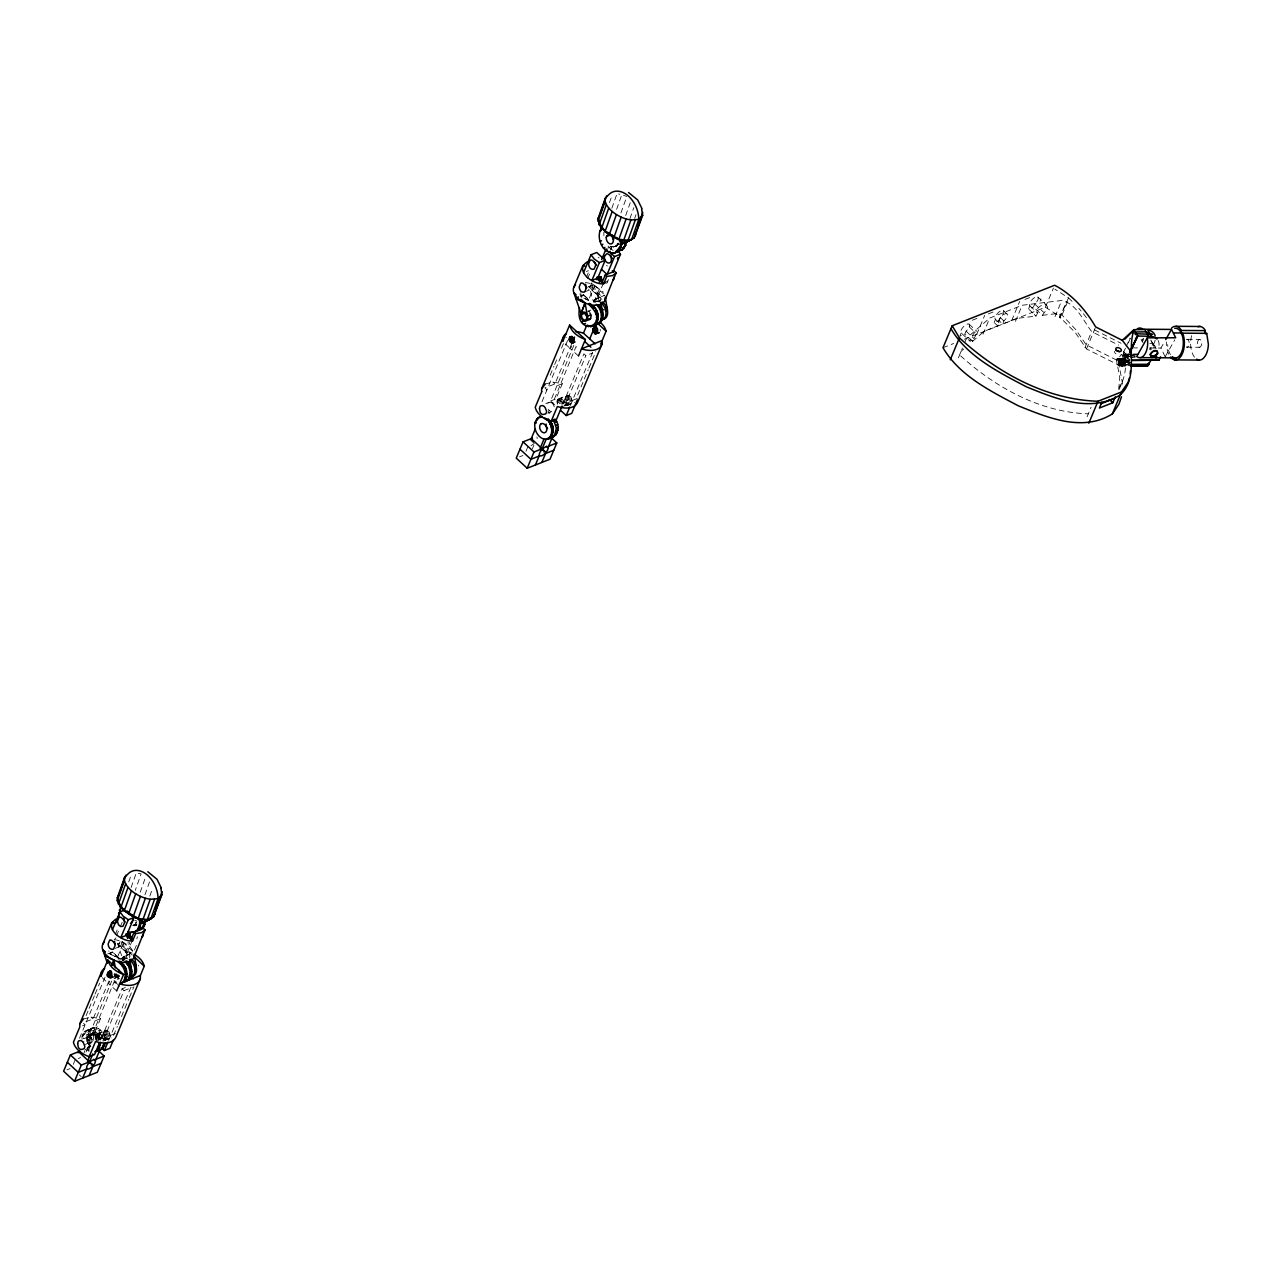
<?xml version="1.0" encoding="UTF-8"?>
<svg xmlns="http://www.w3.org/2000/svg" width="1272" height="1272" viewBox="0 0 1272 1272"><rect width="100%" height="100%" fill="white"/><g stroke="black" fill="none" stroke-linecap="round" stroke-linejoin="round"><path stroke-width="0.75" stroke-dasharray="5 3.75" d="M110.108 1036.108C108.676 1021.893 96.179 1037.38 108.406 1039.367L110.108 1036.108L100.281 1039.971M571.939 401.141C570.508 386.927 558.01 402.413 570.238 404.401L571.939 401.141L563.719 404.369M1118.644 362.504L1117.532 358.831L1116.466 360.04L1123.144 365.334L1121.761 366.527A4.102 1.431 -83.5 0 1 1120.966 363.84C1120.457 355.921 1126.229 359.833 1123.144 365.334L1117.977 365.398L1118.644 362.504L1123.844 362.266M82.076 1039.303C80.374 1025.9 99.454 1027.808 100.059 1039.558L98.548 1040.146C97.197 1034.74 91.791 1028.078 85.637 1030.686M89.088 1051.34L86.973 1049.782L88.484 1049.193A11.607 7.934 68.4 0 1 86.591 1047.047L89.915 1045.727A11.607 7.934 68.4 0 1 86.862 1034.645L88.722 1030.193L92.061 1028.142C86.623 1032.037 88.166 1040.289 91.52 1045.091M137.328 936.685L136.883 938.879M608.413 279.538L607.301 282.766M1123.303 351.374L1124.973 360.151C1120.648 373.873 1115.719 359.42 1121.459 354.363C1129.266 364.937 1123.907 378.945 1119.026 389.63M1128.28 361.105L1122.651 361.121C1120.409 370.438 1118.501 354.252 1122.604 360.405M1127.867 361.916L1118.835 361.471L1119.694 359.117L1121.22 358.64M118.964 958.214L112.365 952.108L109.837 953.936L118.964 958.214L109.885 954.016L108.788 950.884M580.986 296.869L579.889 293.752L583.419 294.897L589.874 300.923L580.986 296.789L583.419 294.897L580.112 296.233L583.466 294.961L580.986 296.869L588.554 300.383M100.202 1039.176C97.578 1024.803 78.594 1038.811 90.821 1046.443M96.322 1040.273C91.139 1031.878 104.447 1031.831 102.253 1040.289M557.581 404.194C554.306 396.769 565.166 397.277 564.196 404.194M138.394 966.068L138.505 965.225M600.225 331.102L600.257 329.384M88.881 1050.847L90.026 1042.515L83.586 1045.059M1118.692 389.264L1119.773 377.53L1116.45 359.992L1118.517 355.047M87.148 1030.097L83.65 1035.917A11.607 7.934 68.4 0 0 83.57 1038.699M136.851 921.644L134.148 925.905L136.979 924.299M618.764 243.095L614.885 246.657L610.099 246.275M114.575 975.831L114.687 973.462M92.649 1032.848C89.151 1034.82 89.867 1039.844 91.727 1042.754L87.673 1042.42L90.36 1039.415M128.742 881.894L130.682 876.408M131.111 887.506L136.311 872.878L141.113 873.912L135.261 890.368M140.206 892.229L145.406 877.585M144.96 894.788L149.508 881.973M149.842 896.044L152.449 888.731M609.463 202.646L612.071 195.332M611.848 208.258L617.047 193.63M616.65 209.276L621.833 194.648L618.637 193.964M620.943 212.965L626.142 198.337M625.697 215.525L630.244 202.725M629.926 218.625L633.822 207.638M634.664 218.371L635.952 214.714M1143.146 338.591L1143.115 340.514M1129.011 356.255L1122.604 354.252L1131.778 354.268L1122.604 354.252L1126.245 360.58L1129.027 353.568M115.211 934.634L117.453 929.276M116.499 935.858L119.489 928.719M120.236 926.922L122.478 921.564M86.067 1015.66L88.34 1010.254M89.088 1008.442L94.382 995.817M95.13 994.02L99.661 983.192M79.5 1038.286L106.276 974.257M120.077 941.662L118.582 945.239L130.348 956.131M117.66 956.735L124.386 940.66M73.299 1064.378L75.541 1059.019M108.931 981.046L93.079 1018.936L83.046 1022.879L85.144 1024.787L79.786 1026.981M116.674 990.952L108.676 983.765L110.187 980.156M92.999 1039.955L88.738 1035.996L111.698 981.11M87.673 1042.833L88.992 1039.669L82.569 1042.213M122.112 960.869L129.585 942.997M92.363 1041.848A4.834 3.291 68.6 0 0 90.725 1038.556L114.226 981.491L119.473 986.372M127.009 953.03L132.749 939.277M86.019 1052.071L90.026 1042.515M88.738 1035.996L94.144 1033.85L100.504 1018.665L91.059 1017.075L83.491 1018.952M125.451 959.009L128.504 951.71A19.319 11.543 22.7 0 1 131.636 952.967M134.45 950.009L136.692 944.651M125.356 987.469L122.096 988.805L100.949 1039.335L95.543 1041.482M103.652 1039.335L124.036 990.618L132.288 987.358M108.629 1040.401L131.875 984.798M113.558 1035.44L117.326 1026.409M118.089 1024.612L128.647 999.347M129.41 997.534L133.942 986.706M586.312 277.503L589.302 270.348L586.424 271.493M587.6 278.727L590.59 271.572M550.156 375.288L553.94 366.257M554.687 364.46L557.708 357.241M561.493 348.21L563.75 342.804M542.031 401.634L568.107 339.29L566.008 337.382M591.925 282.734L589.683 288.092L602.562 300.017L597.888 301.877M594.724 285.31L588.745 299.604L580.334 291.797M525.956 451.306L528.198 445.947M610.544 250.028L612.039 246.45L613.963 247.484M571.51 344.267L554.894 383.969L544.877 387.912L546.96 389.82L541.618 392.015M578.506 355.985L570.492 348.798L572.003 345.189M554.831 404.989L550.553 401.014L574.276 344.33M532.38 448.762L533.874 445.184M593.96 301.941L600.686 285.85M548.248 409.218A4.834 3.323 67.6 0 0 548.995 410.172L548.55 412.239L551.173 414.672M554.195 406.881A4.834 3.291 68.6 0 0 552.541 403.59L576.041 346.525L578.665 348.957M598.11 295.899L603.834 282.13M550.553 401.014L555.975 398.883L562.319 383.699L552.891 382.093L545.322 383.985M562.78 404.369L583.912 353.839L585.867 355.635L592.466 353.044M564.72 406.166L585.867 355.635M570.444 405.418L593.706 349.832M577.647 395.051L588.205 369.786M588.968 367.99L595.757 351.74M961.187 332.994L959.867 336.158L964.764 334.218L966.052 331.181A5.947 2.496 -47.2 0 0 969.503 325.982A5.947 2.496 -47.2 0 0 967.579 323.994L966.545 324.376A5.947 2.496 -47.2 0 0 961.791 328.876A5.947 2.496 -47.2 0 0 961.187 332.994L970.234 341.373L970.091 340.324A5.756 1.304 -57.3 0 1 971.538 336.921C972.38 335.585 976.022 329.384 976.96 332.342A5.756 1.304 -57.3 0 1 975.497 335.744L972.524 341.405L964.764 334.218M958.373 357.83L962.475 348.003M976.737 334.377L984.703 315.345M982.986 334.186L989.727 318.08L1022.179 305.248L1061.77 300.478C1076.128 303.356 1083.347 320.735 1091.662 331.595L1118.597 345.125M994.132 322.611L995.451 319.447A5.947 2.496 -47.2 0 1 996.071 315.313A5.947 2.496 -47.2 0 1 1000.81 310.829L1001.843 310.432A5.947 2.496 -47.2 0 1 1003.767 312.435A5.947 2.496 -47.2 0 1 1000.317 317.618L999.045 320.671L994.132 322.611L997.709 325.918L999.029 322.754A5.947 2.496 -47.2 0 1 999.633 318.636A5.947 2.496 -47.2 0 1 1004.387 314.136L1005.421 313.739A5.947 2.496 -47.2 0 1 1007.344 315.742A5.947 2.496 -47.2 0 1 1003.894 320.942L1002.622 323.978L999.045 320.671M1011.685 320.56L1019.635 301.528M1015.438 321.355L1022.179 305.248M1028.555 309.001L1029.875 305.837A5.947 2.496 -47.2 0 1 1030.479 301.703A5.947 2.496 -47.2 0 1 1035.217 297.219L1036.267 296.821A5.947 2.496 -47.2 0 1 1038.191 298.825A5.947 2.496 -47.2 0 1 1034.724 304.008L1033.452 307.061L1028.555 309.001L1036.187 316.076L1037.507 312.912L1036.728 311.258A5.756 3.355 -35.1 0 1 1038.222 307.888C1040.146 305.423 1046.268 302.593 1047.556 306.95A5.756 3.355 -35.1 0 1 1046.045 310.32L1042.388 315.329L1033.452 307.061M1040.035 301.146L1040.957 298.952M964.303 339.29L1045.425 307.204L1053.391 288.172M1055.029 316.585L1061.77 300.478M1060.61 313.723L1059.385 316.649L1075.444 332.755L1086.479 348.91L1119.09 365.303L1122.667 384.192M1067.558 301.877L1060.816 317.984L1059.751 317.73L1066.493 301.623M1059.751 317.73L1068.496 297.887L1054.901 289.142M1084.937 347.701L1091.662 331.595M1086.479 348.91L1095.669 326.952M1087.115 416.739L1091.09 407.215M1119.09 365.303L1125.609 349.721M965.098 341.723L966.609 338.129L989.727 318.08M1128.375 342.915L1130.474 337.955M617.667 244.908L618.462 243.668M1126.245 360.58L1129.059 354.506M1125.418 348.194L1123.86 351.565L1127.501 357.861M1126.197 346.509L1130.092 338.098M1122.461 366.431L1121.379 360.707L1131.683 360.517M1121.793 383.031L1118.04 389.216M1165.072 356.605L1160.954 348.051L1164.786 341.278M1165.232 356.685L1174.787 339.751M1126.356 355.89C1122.333 357.893 1125.863 349.371 1130.776 353.473M1122.127 365.477L1122.349 365.112A3.959 2.051 89.8 0 0 1122.779 361.232L1122.604 360.548M617.699 245.051L618.621 243.604M83.491 1035.376L84.016 1034.581L82.171 1036.521L83.809 1035.329M83.316 1034.851L84.334 1033.405L82.807 1034.041M1154.022 347.971L1154.101 344.903L1149.554 345.3M135.15 925.459L136.947 924.156M115.688 973.78L114.162 974.4L117.628 978.216L119.552 976.053M97.88 1039.447L99.661 1037.443L95.623 1037.109L93.301 1034.693L89.422 1034.12L93.874 1032.594L91.982 1034.057M618.16 244.319L616.125 245.671L617.079 245.544M95.193 1032.784L93.301 1034.693L97.753 1034.47L95.623 1037.109L96.974 1040.448M87.148 1040.687L90.169 1037.682L87.1 1037.316L84.032 1038.588M614.153 246.402L613.39 247.086L617.333 245.639L614.98 246.355M963.699 349.053L961.107 351.295L959.597 354.904C994.704 387.117 1039.796 412.287 1088.339 413.813M972.524 341.405L984.21 331.261L997.709 325.918M614.885 246.657L617.031 245.576L615.887 246.196M109.949 953.952L112.318 952.028L107.341 954.048L112.365 952.108M590.383 285.977L601.624 296.392L594.994 299.651L595.757 301.973L596.775 301.241A9.667 6.599 68.4 0 1 600.289 301.051M127.359 957.959A9.667 6.599 68.4 0 0 125.674 958.388L123.893 956.783L130.539 953.523L119.282 943.109M122.605 960.058L125.674 958.388M596.775 301.241C590.224 304.326 592.005 289.126 588.713 286.598L593.658 284.721L603.357 292.194M1118.788 361.964L1127.898 361.439M134.244 925.603L136.613 924.903L132.654 926.35M87.1 1037.316L90.805 1034.645M87.593 1035.917L91.6 1033.548L89.422 1034.12M603.278 283.386L608.302 280.715L603.485 282.623M593.324 300.272L604.916 295.168L593.324 300.272L594.103 302.625M117.883 958.865L124.513 959.247L122.971 959.851L122.223 957.403L130.539 953.523M114.242 939.706A16.902 10.112 22.7 0 1 122.557 941.868L133.814 952.299L129.728 946.479L122.557 941.868L117.612 943.745L122.223 957.403L132.161 953.11M607.603 248.199L612.039 246.45M608 246.084L610.417 248.644L611.896 248.056L614.583 249.853M584.738 291.845L591.098 289.332M587.68 311.338L590.908 310.066M562.319 383.699L556.913 385.829L552.891 382.093M572.559 400.362L578.076 398.184M519.548 456.823L522.824 455.535M972.269 320.258L977.596 318.143M988.376 313.882L993.893 311.704M1024.978 299.413L1030.304 297.298M1002.622 323.978L1016.662 318.429L1036.187 316.076M942.997 347.733L953.65 343.504M115.227 948.356L119.997 946.463M118.407 958.818L119.934 958.214M120.665 958.945L122.191 958.341M118.296 975.56L114.607 977.023A3.625 2.48 68.4 0 0 115.577 973.43L116.468 973.573M118.328 974.797L114.035 974.543L115.72 977.087L119.489 975.624M114.957 978.2L118.232 976.896M114.862 982.938L116.611 982.254L114.401 980.617L112.651 981.316L117.167 983.844M100.504 1018.665L95.082 1020.812L91.059 1017.075M87.609 1030.05L89.104 1029.446M94.033 1027.506L92.331 1028.174L98.85 1030.717L103.271 1038.286L104.988 1037.602C103.604 1031.433 96.863 1024.644 90.36 1028.825M84 1032.053L85.51 1031.465M88.722 1030.193L90.439 1029.509M89.787 1030.161L91.282 1029.557M94.494 1028.285L96.211 1027.617M91.997 1031.02L93.508 1030.431M96.72 1029.159L98.437 1028.476M94.128 1032.578L95.623 1031.989M98.85 1030.717L100.552 1030.034M89.04 1036.616L95.464 1034.072M96.004 1034.724L97.515 1034.12M100.727 1032.848L102.444 1032.18M97.515 1037.3L99.025 1036.712M102.237 1035.44L103.954 1034.756M110.744 1035.329L116.245 1033.15M86.671 1048.494L89.946 1047.206M66.875 1069.895L70.151 1068.591M545.863 403.622L548.963 402.397M558.154 398.947L567.71 395.195M557.597 399.694L568.727 395.306M557.231 400.648L569.649 395.783M557.12 401.777L570.508 396.514M557.231 402.986L571.239 397.468M563.735 401.777L571.748 398.629L563.448 401.221M561.365 404.035L571.939 399.885M564.084 405.307L571.748 402.286M565.261 405.673L571.382 403.256M566.342 405.752L574.626 402.27M547.835 413.225L550.967 412.001M570.238 404.401L567.105 405.641A19.319 11.543 22.7 0 0 555.975 398.883M96.322 1033.929L105.894 1030.161M95.766 1034.661L106.896 1030.288M95.416 1035.631L107.818 1030.749M95.289 1036.744L108.676 1031.481M95.4 1037.952L109.424 1032.451M101.903 1036.759L109.917 1033.595L101.617 1036.187M97.928 1039.637L110.108 1034.867M102.746 1040.083L109.917 1037.268M104.956 1040.035L109.551 1038.238M102.905 1041.148L111.141 1037.888M87.577 1047.587L90.71 1046.347A4.834 3.291 68.6 0 1 88.022 1045.886L87.482 1045.409M87.529 1032.149L89.247 1031.497M86.862 1034.645L88.595 1033.977M559.219 403.59L565.722 401.189M95.766 1039.16L103.906 1036.155M129.346 942.775L127.661 942.981M136.358 924.792L135.404 924.935M606.951 283.052L605.408 283.211M615.6 246.291L616.459 246.037M135.722 925.285L133.655 925.682L134.864 925.539M616.443 245.894L617.333 245.639M135.722 925.142L136.613 924.903M1150.429 349.88L1151.43 349.609M617.19 243.731L618.701 243.35M132.638 925.507L135.039 925.078L133.369 924.696M1042.388 315.329L1056.253 313.659L1062.041 315.059L1075.905 329.766L1086.161 344.776L1116.45 359.992M1117.15 359.022L1122.349 358.847M1117.532 358.831L1122.731 358.672M1117.881 358.927L1123.081 358.768M1116.768 359.451L1123.399 359.117M1118.438 359.881L1123.653 359.706M1116.466 360.04L1121.666 359.881L1123.144 365.334M1118.613 360.676L1123.812 360.501M1118.676 361.614L1123.876 361.455M1118.486 363.665L1123.685 363.506M1118.247 364.635L1123.446 364.476M1124.432 357.416L1128.264 357.718M1133.511 354.109L1138.965 354.045M1125.672 354.713L1135.308 354.602M1130.204 355.842L1135.991 355.763M1125.672 356.573L1135.308 356.462M1130.188 357.368L1135.96 357.305M115.052 976.101L118.042 976.069M1118.883 360.739L1121.379 360.707M1123.43 354.347L1127.342 354.332M1129.313 354.332L1135.196 354.3M1129.393 360.978L1119.805 361.025M1123.144 357.289L1132.223 357.257M1119.519 358.513L1128.9 358.466M1120.839 358.815L1129.075 358.831M1120.489 359.181L1129.488 359.213M1119.122 359.563L1129.568 359.642M1119.964 360.31L1129.329 360.278M1119.758 361.757L1129.139 361.709M1119.805 362.472L1129.186 362.425M1122.445 362.568L1128.073 362.536M1118.867 363.156L1130.14 363.108M1120.171 363.633L1129.552 363.601M1120.473 364.015L1127.978 363.983M1119.106 364.221L1131.571 364.174M1122.89 364.364L1128.518 364.349M1119.487 365.112L1133.082 365.048M1122.381 365.207L1128.01 365.191M1119.98 365.732L1129.361 365.7M1120.553 366.082L1128.677 366.066M1133.622 354.268L1139.124 354.284M1119.694 359.117L1122.095 359.117M1187.332 339.306L1199.814 339.385A3.959 2.099 -89.6 0 1 1201.245 345.666A3.959 2.099 -89.6 0 1 1197.652 344.935A3.959 2.099 -89.6 0 1 1199.814 339.385M1186.856 347.177L1199.321 347.272M1132.462 347.86L1138.154 347.908M1149.554 347.987L1160.954 348.051M1122.604 354.252L1128.073 355.142M1129.886 355.429L1135.355 356.319M1128.026 361.916L1130.84 362.504M117.628 978.216L119.011 978.629M623.487 195.268L626.778 196.508M593.293 301.194L595.614 302.116M1094.445 329.877L1121.045 343.249M1045.425 307.204L1060.53 316.935M970.552 339.576L972.889 341.087M610.417 248.644L613.104 250.425M607.364 266.023L606.49 265.355M135.389 922.486L136.263 923.154M552.271 403.351L551.682 402.858A4.834 3.323 67.6 0 0 547.183 405.689M90.439 1038.318L89.867 1037.825A4.834 3.323 67.6 0 0 85.478 1039.542M549.313 410.443L549.838 410.904A4.834 3.291 68.6 0 0 551.682 411.54M128.504 951.71L132.288 955.081M1037.793 296.98L1046.761 305.296M1034.724 304.008L1043.66 312.292M1029.875 305.837L1037.507 312.912M1003.37 310.591L1006.947 313.914M1000.317 317.618L1003.894 320.942M995.451 319.447L999.029 322.754M969.105 324.153L976.817 331.292M966.052 331.181L973.796 338.352M585.343 282.575A16.902 10.112 22.7 0 1 593.658 284.721L603.516 293.864M588.713 286.598L599.971 297.012L600.638 300.86M117.612 943.745L128.869 954.143L129.537 958.007M113.447 952.839L119.886 958.802M85.033 1049.146L86.623 1050.624M79.262 1074.856L81.122 1076.589M969.2 326.84L975.02 332.246M122.096 988.805L124.036 990.618M565.34 343.933L570.492 348.798M102.221 977.675L108.676 983.765M1068.496 297.887L1073.838 303.07M122.223 957.403L123.797 959.199M117.263 976.483L119.202 978.724L117.676 979.329L115.72 977.087M594.994 299.651L596.536 301.432M1078.831 308.365L1081.121 311.052M1083.41 313.723L1087.544 319.113M1034.327 314.359L1035.599 316.14M1150.699 340.069L1155.469 348.337M1141.079 339.258L1143.003 342.565M1151.224 340.96L1153.036 344.108M1154.594 345.332L1156.121 348.449M598.269 298.427L599.764 301.655M536.879 437.012L537.15 437.663A5.899 2.48 -47.2 0 1 537.102 438.57M593.658 284.721L599.494 302.036M122.557 941.868L127.184 955.558M123.893 956.783L124.656 959.12M1121.634 359.96L1122.81 366.002M1121.125 361.789L1122.047 366.59M104.988 1037.602L105.465 1040.528M603.85 232.267L603.866 235.797M1155.23 340.006A17.951 11.289 -29.8 0 1 1150.079 348.623M1158.156 340.53A17.951 11.289 -29.8 0 1 1158.204 348.528M1149.888 343.456A4.166 2.608 -29.9 0 1 1153.386 345.443A4.166 2.608 -29.9 0 1 1149.252 349.307M1142.177 341.739A4.166 2.608 -29.9 0 1 1143.464 338.67M589.127 311.91A4.834 3.307 68.4 0 0 588.252 311.195A3.625 2.48 68.3 0 1 589.667 311.449M595.121 301.893A9.667 6.599 68.4 0 1 598.635 301.703M598.19 257.532A4.834 3.307 68.4 0 1 599.112 257.898M591.941 283.449A4.754 3.244 68.4 0 1 592.037 288.394A4.754 3.244 68.4 0 1 588.491 289.189M534.304 443.197A5.899 2.48 -47.2 0 1 530.933 445.598M136.533 920.753A4.834 3.307 68.4 0 1 134.721 920.467M123.193 960.964A9.667 6.599 68.4 0 1 124.259 959.406M124.02 959.04A9.667 6.599 68.4 0 1 127.534 958.834M116.626 974.781A4.834 3.307 68.4 0 1 114.114 978.407M118.948 976.387A4.834 3.307 68.4 0 1 114.687 975.863M122.43 959.915A9.667 6.599 68.4 0 1 124.259 960.137M121.269 941.757A4.754 3.244 68.4 0 1 117.39 946.32M114.83 939.245A4.754 3.244 68.4 0 1 115.991 937.877M94.144 1033.85A19.319 11.543 22.7 0 1 102.921 1038.508M84.477 1050.736A5.899 2.48 -47.2 0 1 84.111 1052.707M80.518 1057.286A5.899 2.48 -47.2 0 1 78.276 1058.654M93.762 1039.478A4.834 3.307 68.4 0 1 94.064 1035.106L94.684 1034.438A4.834 3.307 68.4 0 1 98.596 1035.201A4.834 3.307 68.4 0 1 100.52 1040.21M90.248 1045.568A4.834 3.307 68.4 0 1 87.625 1037.65L88.261 1036.982A4.834 3.307 68.4 0 1 93.762 1040.353M1168.729 354.173A16.822 8.904 -89.6 0 1 1166.599 341.961M1170.463 354.618A14.851 7.855 -89.6 0 1 1167.664 344.617M1194.503 357.241A16.822 8.904 -89.6 0 1 1191.769 335.124M1186.267 339.624A3.959 2.099 -89.6 0 1 1189.193 343.154A3.959 2.099 -89.6 0 1 1186.331 346.938M1115.894 353.775A2.973 1.781 22.7 0 1 1114.86 352.821M1114.59 352.296A2.973 1.781 22.7 0 1 1114.606 351.342"/><path stroke-width="1.5" d="M100.949 973.303L79.818 1023.817L79.786 1026.981L73.442 1042.181A19.319 11.543 22.7 0 0 89.183 1056.666L94.605 1054.52L99.55 1042.706M89.183 1056.666L95.543 1041.482C102.316 1043.771 113.319 1044.582 116.229 1036.314L140.349 978.645L140.381 975.481L144.261 966.195A19.319 11.543 22.7 0 0 134.578 954.541M562.765 338.32L541.634 388.85L541.618 392.015L535.258 407.199A19.319 11.543 22.7 0 0 551.014 421.7L556.421 419.553L562.081 406.054M602.181 343.679L602.197 340.499L581.495 348.83A19.319 11.543 22.7 0 0 600.909 346.413L602.181 343.679L578.045 401.348C575.135 409.616 564.148 408.789 557.359 406.499L551.014 421.7M160.876 888.317L161.973 894.614L153.467 917.112L147.345 919.529L137.487 918.448L124.29 910.863L118.471 903.963L117.278 900.624L117.358 897.666L124.513 877.553L128.424 873.53A23.548 16.107 68.4 0 1 147.202 874.898A23.548 16.107 68.4 0 1 158.062 898.636L150.907 918.75L139.666 923.758L137.63 929.546L135.691 931.422L130.619 932.456L127.852 931.565M117.278 900.624L124.418 880.51L124.513 877.553M154.818 914.727L154.914 911.77M615.887 251.347L622.437 249.741L624.377 247.897L624.981 242.698L631.643 239.502L628.082 240.281L618.208 239.2L605.027 231.615L599.192 224.715L598.094 218.418L605.234 198.289L609.161 194.282A23.548 16.107 68.4 0 1 627.939 195.65A23.548 16.107 68.4 0 1 638.783 219.372L631.643 239.502C623.328 241.394 620.036 245.591 616.427 252.158L619.83 249.725L621.881 243.922L634.187 237.864L642.694 215.365L641.597 209.053M597.999 221.376L605.154 201.262L605.234 198.289M635.555 235.479L635.65 232.522M95.464 1051.69L98.294 1048.319L99.041 1043.072L100.552 1042.468L98.612 1049.718A11.607 7.934 68.4 0 1 95.002 1051.721L101.887 1049.146L105.385 1043.31L103.668 1043.994L101.824 1048.446A11.607 7.934 68.4 0 1 98.214 1050.449M536.673 418.981L539.805 417.025C530.392 421.223 535.289 436.805 543.987 439.142C555.546 439.571 552.668 421.589 544.67 417.947M547.66 438.649A11.607 7.934 68.4 0 0 551.269 436.646C555.133 431.144 552.779 423.322 548.296 418.917L546.785 419.506M550.871 437.377A11.607 7.934 68.4 0 0 554.481 435.374L556.421 428.123L553.384 419.792L555.101 419.108C561.747 427.106 557.009 439.063 546.149 439.253L541.713 449.859M601.879 283.259L600.686 278.695L597.252 276.771M123.193 981.92C127.677 975.433 124.29 965.83 117.946 961.839L119.695 961.155C126.008 965.114 129.474 974.781 124.942 981.221L119.441 983.987M129.617 978.534L128.218 979.933L130.269 972.412L128.695 966.418L125.181 961.489L126.723 960.885C131.366 965.48 133.799 973.621 129.76 979.329L124.465 982M579.46 307.776C574.578 338.368 612.595 326.045 589.047 304.708L590.796 304.008L589.175 303.388M592.593 326.189C601.163 323.024 598.524 310.575 593.006 305.646L591.257 306.329M598.238 306.584L599.764 305.98C604.375 311.751 604.55 323.549 595.566 324.853C604.502 322.325 601.863 309.175 596.282 304.342M123.893 917.987L124.068 919.672M137.837 930.563L142.893 926.891L144.245 921.946L150.907 918.75L139.666 923.758L139.618 920.26L138.219 918.368L133.274 916.524L140.429 896.394C133.671 893.024 126.532 888.174 124.418 880.51M622.437 249.741L620.959 250.33L625.745 245.289L626.444 242.109L629.481 239.899M592.911 329.114C596.33 343.392 601.577 321.673 592.911 329.114L595.821 326.936M112.461 976.896L110.187 974.67L110.441 970.933M574.292 341.93L572.018 339.688L571.907 336.524L569.999 336.826C567.678 339.656 571.223 345.014 574.531 342.073M1130.22 373.73L1130.474 370.931M617.842 257.564L617.477 258.868M1146.12 331.849L1135.308 331.976L1134.926 333.566L1135.53 334.631L1136.309 333.741L1152.702 334.345L1146.12 331.849L1144.8 329.543L1133.988 329.687C1126.674 350.865 1138.838 377.196 1120.298 394.892C1090.645 413.432 1055.649 398.597 1026.44 386.847C998.615 372.14 967.308 356.685 950.963 328.685M126.421 974.463L125.562 967.515L121.985 963.858M135.691 931.422L139.093 928.973L141.144 923.17L150.907 918.75M118.566 916.969L120.57 907.636L120.045 904.106M600.782 224.858L601.306 228.388C595.169 237.721 603.437 255.815 615.505 252.572L611.355 253.208M140.222 929.578L143.641 927.145L145.708 921.373L150.271 918.05M115.959 919.147C102.698 927.638 122.366 942.377 132.622 940.867L135.675 933.568L141.542 932.71L145.088 929.927L143.482 928.433L134.132 932.138L131.08 939.42M104.399 942.107A16.902 10.112 22.7 0 0 102.682 949.723L104.256 952.696A16.902 10.112 22.7 0 0 120.204 962.061A16.902 10.112 22.7 0 0 133.751 957.784L134.323 955.177M133.751 957.784L143.307 933.743M587.06 262C573.799 270.507 593.452 285.23 603.723 283.72L606.776 276.437L612.627 275.579L616.189 272.78L614.583 271.286L605.234 274.99L602.181 282.289M575.5 284.976A16.902 10.112 22.7 0 0 573.783 292.592L575.357 295.565A16.902 10.112 22.7 0 0 591.305 304.914A16.902 10.112 22.7 0 0 604.836 300.637L605.424 298.046M604.836 300.637L614.392 276.612M598.683 332.882L596.218 331.42L595.423 327.508L593.483 327.826L596.377 326.522L593.976 327.445M1121.507 396.8L1118.899 404.289L1112.332 413.925C1082.679 432.464 1047.683 417.629 1018.475 405.879C990.649 391.172 959.342 375.733 942.997 347.733L952.187 325.759L1054.615 285.246C1072.296 294.436 1085.7 309.971 1095.669 326.952L1122.27 340.308L1130.252 350.627L1137.629 336.015L1133.988 329.687L1122.27 340.308M1128.343 381.6L1129.472 377.768M135.404 968.262L135.611 964.478M99.884 1043.565L100.234 1042.547M552.541 430.493L552.859 426.104L550.426 421.398M119.377 893.453L125.88 875.168M118.471 903.963L125.61 883.849M128.011 887.347L120.856 907.461L124.259 909.305M129.649 913.248L124.29 910.863L131.429 890.75M135.675 893.834L128.536 913.964L137.487 918.448L130.905 915.236M138.219 918.368L145.374 898.255L150.175 899.288L158.062 898.636L161.973 894.614M154.5 899.415L147.345 919.529L139.666 923.758L143.02 919.402L150.175 899.288M155.566 909.941L162.069 891.656M160.606 896.999L153.467 917.112L145.708 921.373M600.114 214.205L606.601 195.92M599.192 224.715L606.347 204.601L605.154 201.262M606.347 204.601L608.732 208.083L601.592 228.213L604.995 230.057M610.369 233.984L605.027 231.615L612.166 211.502L608.732 208.083M612.166 211.502L616.395 214.586L609.256 234.7L618.208 239.2L611.641 235.988M616.395 214.586L621.149 217.146L614.01 237.26L618.955 239.12L620.354 241.012L620.402 244.51L631.643 239.502M618.955 239.12L626.094 219.007L630.896 220.024L638.783 219.372L642.694 215.365M635.221 220.151L628.082 240.281L620.402 244.51L623.757 240.154L630.896 220.024M637.59 227.036L642.789 212.392M641.342 217.735L634.187 237.864L626.444 242.109M112.206 964.987L113.939 960.169L104.861 955.956M581.574 312.674A4.834 3.307 68.4 0 1 587.473 316.028A4.834 3.307 68.4 0 1 583.991 321.037A4.834 3.307 68.4 0 1 581.05 313.437L585.041 303.022L581.081 299.349M111.952 965.369L113.939 960.169L115.386 967.833M585.486 312.435L581.765 314.375A3.625 2.48 68.4 0 0 584.071 319.94A3.625 2.48 68.4 0 0 586.678 316.299L584.643 313.437A3.625 2.48 68.4 0 0 582.131 313.755L581.05 313.437L585.041 303.022L575.962 298.809L578.442 296.917M102.762 944.253L111.729 922.804M112.429 929.768L119.918 911.913L124.227 910.196M116.674 990.952L123.543 974.527L107.802 960.042L100.933 976.467A19.319 11.543 22.7 0 1 104.622 968.437M79.786 1051.213L70.405 1054.933L63.6 1071.199L74.523 1081.311L97.34 1072.28L104.145 1056.03L98.691 1050.974M134.101 917.43L128.281 919.736L120.808 937.591L126.628 935.302L134.101 917.43L127.073 910.927M74.523 1081.311L81.329 1065.062L89.517 1061.818L78.594 1051.69L78.133 1052.819L79.675 1051.308M87.45 1061.452L89.962 1055.458M82.712 1078.068L86.782 1068.353M89.056 1062.931L92.824 1053.916M145.088 929.927L142.051 937.21L142.718 936.335M89.422 1063.376L89.883 1062.279L93.349 1065.475L89.151 1075.524M91.282 1065.109L91.743 1063.996M99.916 1049.782L95.352 1060.705L93.746 1059.226M101.537 1047.874L104.384 1050.513L107.913 1042.086M113.431 1039.908L109.901 1048.335L104.384 1050.513M573.863 287.106L582.83 265.673M583.53 272.637L591.003 254.766L596.775 252.492L605.202 260.283L597.713 278.155L591.909 280.46L599.382 262.589L605.202 260.283M578.506 355.985L585.374 339.545L569.618 325.06L562.749 341.484A19.319 11.543 22.7 0 1 566.453 333.455M532.459 438.156L523.062 441.861L516.257 458.127L527.18 468.239L550.013 459.208L556.802 442.958L551.348 437.902M601.64 259.504L606.124 248.787M535.226 429.141L530.79 439.746L533.461 442.211M573.02 340.658L574.531 337.048M617.27 250.028L620.513 254.225L614.551 256.594L607.078 274.45L601.465 269.251M595.169 343.853L583.466 333.169L586.519 325.87M527.18 468.239L533.986 451.989L542.19 448.746L531.267 438.617M620.513 254.225L613.025 272.097L612.325 270.745M540.123 448.38L543.987 439.142M535.385 464.995L539.455 455.281M616.189 272.78L613.136 280.079L613.804 279.204M542.095 450.32L542.556 449.207L546.006 452.419L541.808 462.452M589.779 338.797L593.054 330.927L595.535 329.957L593.293 331.61L595.773 330.656L593.722 332.39L596.759 332.072L594.867 333.518L599.223 332.723M543.955 452.037L544.416 450.924M552.573 436.709L548.009 447.633L546.404 446.154M560.523 410.268L566.215 415.547L569.745 407.104M577.361 399.869L571.716 413.368L566.215 415.547M600.702 344.076L606.076 331.229A19.319 11.543 22.7 0 0 600.32 322.388M950.248 359.817L959.438 337.859L952.187 325.759M1088.816 423.226L1098.006 401.252L1121.522 391.951L1128.089 382.315M1101.822 402.19L1099.374 408.058L1112.809 402.731L1115.258 396.88M1112.332 413.925L1121.522 391.951M595.964 323.994L594.581 327.27L596.377 326.522M1132.589 332.994L1133.988 329.687L1124.925 339.179M79.818 1023.817L83.491 1018.952M140.349 978.645L139.093 981.38A19.319 11.543 22.7 0 1 119.663 983.797L140.381 975.481M541.634 388.85L545.322 383.985M1132.43 333.041L1133.988 329.687M1129.838 352.821L1137.629 336.015L1151.43 336.317A17.951 11.289 -29.8 0 1 1157.027 339.02M1160.557 356.764L1158.967 360.199L1132.016 360.517M1130.554 366.066L1147.439 365.986L1151.096 360.103L1132.334 360.183M1129.886 351.803L1137.629 336.015L1135.451 338.877M597.331 317.682C598.953 313.325 596.377 307.411 591.687 306.298M145.024 924.537L142.178 927.733L143.609 926.048M625.745 245.289L622.914 248.469L624.329 246.784M119.838 912.135L120.379 911.134L118.535 913.439M1147.249 337.859L1136.723 356.494L1138.535 357.527A14.851 7.855 -89.6 0 0 1147.678 341.341L1147.249 337.859L1175.71 337.764L1171.48 329.416L1142.972 329.225L1141.175 328.208A14.851 7.855 -89.6 0 0 1137.12 328.987M1165.74 339.592L1171.48 329.416M118.725 895.281L117.358 897.666L120.57 907.636L122.048 907.063M599.462 216.033L598.094 218.418L601.306 228.388L602.769 227.799M1148.473 363.092L1147.821 363.951M110.95 971.045L110.664 971.506A3.625 2.48 68.4 0 0 111.952 976.435M536.991 420.332L538.167 418.393M111.205 977.739C114.909 962.618 99.184 979.297 112.699 977.039M535.973 421.779L534.844 423.449L536.323 422.845M600.702 321.403L599.319 322.786L602.101 320.131M590.129 260.251L588.634 263.829A4.897 3.053 76.3 0 0 590.303 268.344L591.257 268.964A4.865 3.562 59.4 0 0 594.167 269.012L595.662 265.435M119.027 917.398L117.533 920.96A4.897 3.053 76.3 0 0 119.202 925.491L120.156 926.111A4.865 3.562 59.4 0 0 123.066 926.143L124.561 922.566A4.865 3.562 59.4 0 0 123.05 919.195L122.287 918.479A4.897 3.053 76.3 0 0 119.775 917.16M531.219 439.253L532.332 438.236M109.631 940.39L108.152 943.904A4.802 2.989 76.3 0 0 109.79 948.34A4.802 3.514 59.4 0 0 113.637 948.992L115.1 945.478A4.802 3.514 59.4 0 0 112.763 941.248A4.802 2.989 76.3 0 0 109.646 940.31M573.02 342.772C575.803 341.023 572.957 334.981 569.999 336.826M572.464 340.53L570.508 342.136L573.068 341.23L571.144 342.613M110.648 975.497L108.692 977.103L111.236 976.196L109.312 977.58M595.232 328.224L592.863 329.909L595.471 329.83L593.006 330.768M573.624 341.659L571.796 342.884L574.944 341.977M111.793 976.626L109.964 977.85L113.113 976.96M571.907 336.524L569.427 338.114L571.637 338.05M563.162 407.008L560.65 407.485M127.566 938.164L130.634 936.287L131.859 938.434M599.223 282.13L602.244 280.285L601.736 279.14L598.444 280.444M598.317 279.856L601.465 277.98L598.222 279.268M127.216 937.003L130.364 934.507M596.584 279.633L601.418 276.867L596.616 278.775M127.089 935.858L130.316 934.014L127.121 935.286M596.663 278.52L599.987 276.755M620.338 244.669L621.881 243.922M139.618 923.917L141.144 923.17M599.955 230.995L601.433 230.375M119.218 910.259L120.697 909.623M616.077 237.387L620.354 241.012L621.833 240.392M135.341 916.635L139.618 920.26L141.113 919.64M614.026 253.16L617.89 251.586M549.758 437.266L551.269 436.646M97.085 1050.338L98.612 1049.718M569.522 340.705L572.018 339.688L569.395 340.006M107.691 975.672L110.187 974.67L107.564 974.972M595.535 322.722L597.299 322.023M124.449 979.869L126.198 979.154M582.051 313.898L585.406 312.562M606.505 236.513L611.069 234.716M600.05 241.362L601.529 240.774M601.465 244.86L602.944 244.288M603.453 247.992L604.931 247.42M605.885 250.536L607.348 249.964M621.181 247.102L619.718 247.69L620.784 247.833M608.572 252.317L610.051 251.729M618.367 250.298L619.83 249.725M618.558 251.3L620.036 250.727L617.349 250.759M596.87 277.773L600.05 276.517M581.05 313.437L573.783 292.592M593.213 308.571L594.962 307.888M594.771 311.274L596.52 310.575M599.796 309.287L601.338 308.667M586.567 315.981L590.844 315.138M595.837 314.232L597.586 313.548M600.861 312.244L602.403 311.64M581.797 321.927L583.546 321.244M587.314 319.781L590.59 318.477M596.345 317.269L598.094 316.569M601.37 315.281L602.896 314.677M583.753 324.169L585.502 323.486M596.234 320.162L597.983 319.479M601.259 318.175L602.801 317.571M585.963 325.807L587.712 325.107M588.268 326.713L590.017 326.03M594.294 324.773L596.043 324.09M590.526 326.84L594.342 325.489M597.617 324.201L599.144 323.597M548.677 421.652L550.172 421.064M550.188 424.228L551.682 423.64M554.894 422.368L556.611 421.684M551.221 427.074L552.716 426.486M555.928 425.214L557.645 424.53M551.714 430L553.209 429.395M556.421 428.123L558.138 427.456M551.619 432.782L553.113 432.194M556.341 430.922L558.042 430.238M550.951 435.247L552.461 434.658M555.673 433.386L557.39 432.719M548.614 446.202L556.802 442.958M539.121 456.06L530.917 459.303L519.994 449.191M545.545 453.516L553.749 450.272M1101.218 403.653L1114.654 398.343M116.992 922.248L113.876 923.488L112.318 922.041M140.461 926.35L138.982 926.938L140.047 927.081M137.63 929.546L139.093 928.973M126.278 934.093L129.474 932.821M130.619 932.456L134.768 931.835L133.306 932.408M125.769 934.904L128.965 933.648M127.121 936.399L130.364 935.127M127.359 937.591L130.634 936.287M102.746 949.85L105.067 951.949L102.746 949.85L107.404 963.27M120.156 963.476L121.905 962.777M122.112 965.718L123.861 965.019M127.136 963.731L128.663 963.127M123.67 968.405L125.419 967.722M128.695 966.418L130.237 965.814M124.736 971.379L126.484 970.679M129.776 969.375L131.302 968.771M125.244 974.4L126.993 973.716M130.269 972.412L131.795 971.808M125.133 977.309L126.882 976.61M130.173 975.322L131.7 974.702M98.962 1045.854L100.456 1045.266M98.294 1048.319L99.788 1047.731M103.016 1046.458L104.717 1045.775M95.941 1059.274L104.145 1056.03M86.448 1069.132L78.26 1072.376L67.337 1062.263M92.888 1066.588L101.076 1063.344M569.347 339.385L571.7 338.479M569.363 339.831L571.764 338.909M107.516 974.368L109.869 973.462M107.532 974.813L109.933 973.891M554.481 435.374L556.182 434.722M101.824 1048.446L103.525 1047.794M131 977.278L129.49 977.834L129.76 979.329M603.946 309.875L601.1 309.573L601.418 310.463A3.625 2.48 68.4 0 1 601.561 311.37M538.31 417.613L542.444 417.089M597.888 332.676L597.602 332.739M620.354 241.012L623.757 240.154M139.618 920.26L143.02 919.402M108.168 971.808L110.076 971.506L107.611 973.08L109.821 973.032M1151.542 356.875L1156.948 356.796M1132.271 364.333L1149.141 364.253M1131.762 365.175L1148.648 365.112M1131.174 365.764L1148.06 365.7M1176.155 326.316L1200.212 326.475M1171.639 327.985A16.822 8.904 -89.6 0 1 1180.511 329.13L1181.306 330.466L1205.347 330.625A1.86 0.986 -89.6 0 0 1205.236 333.328A1.86 0.986 -89.6 0 0 1206.683 333.344L1208.4 344.394A16.822 8.904 -89.6 0 1 1205.315 355.937L1203.376 358.37A16.822 8.904 -89.6 0 1 1196.57 359.181M1174.056 332.946L1181.179 332.994L1181.879 334.393A14.851 7.855 -89.6 0 1 1181.529 352.471A14.851 7.855 -89.6 0 1 1172.212 356.653M1174.74 328.335A14.851 7.855 -89.6 0 1 1180.496 331.579L1181.64 333.693A1.86 0.986 -89.6 0 0 1182.626 333.169L1206.683 333.344M1140.587 357.639L1176.218 357.877M1174.803 359.897L1198.844 360.055M1147.439 365.986L1146.231 365.62M1098.006 401.252C1045.775 399.631 997.232 372.537 959.438 337.859M126.151 933.918L128.822 934.952L130.825 939.261M594.835 324.122L597.093 324.249M1151.287 359.579L1158.967 360.199L1155.771 359.181M549.631 424.148L552.318 424.371M612.373 235.288L609.256 234.7L614.376 236.719M131.652 914.536L128.536 913.964L133.639 915.967M605.027 231.615L608.413 232.697M124.29 910.863L127.677 911.944M607.142 233.158L610.544 234.366M126.405 912.406L129.808 913.614M621.149 217.146L626.094 219.007M140.429 896.394L145.374 898.255M585.374 339.545C578.617 337.016 571.573 332.437 569.618 325.06M123.543 974.527C116.786 971.983 109.742 967.42 107.802 960.042M130.094 967.149L131.191 967.642L129.871 959.931M607.237 308.651L606.029 307.633L607.237 308.651L605.249 297.091M135.134 965.337L136.136 965.798L134.148 954.223M599.382 262.589L594.326 259.106L591.003 254.766M128.281 919.736L123.225 916.253L119.918 911.913M628.543 192.501L637.717 199.99L642.01 208.703M147.822 871.749L156.981 879.238L161.29 887.967M602.133 301.877L603.866 303.277A9.667 6.599 68.4 0 1 607.491 314.438A9.667 6.599 68.4 0 1 600.861 319.208M600.479 302.529L602.212 303.929A9.667 6.599 68.4 0 1 605.981 313.977A9.667 6.599 68.4 0 1 601.02 320.083M598.603 304.962L598.937 305.232A9.667 6.599 68.4 0 1 602.562 316.394M131.032 959.024L132.765 960.424A9.667 6.599 68.4 0 1 136.39 971.585A9.667 6.599 68.4 0 1 129.76 976.339M129.378 959.676L131.111 961.076A9.667 6.599 68.4 0 1 134.88 971.124A9.667 6.599 68.4 0 1 129.935 977.214M134.927 964.764L136.136 965.798M573.847 292.719L576.152 294.818M1109.232 399.424L1112.809 402.731M608.938 251.395L614.551 256.594M605.234 274.99L606.776 276.437M583.419 264.91L584.961 266.341M597.713 278.155L603.723 283.72M523.062 441.861L533.986 451.989M134.132 932.138L135.675 933.568M126.628 935.302L132.622 940.867M70.405 1054.933L81.329 1065.062M585.168 341.914L590.86 347.192M597.999 323.629L606.076 331.229M134.816 957.339L144.261 966.195M130.65 976.292L133.337 978.82M594.151 262.064L593.293 261.205A4.897 3.053 76.3 0 0 590.876 260.013M135.086 968.326L135.881 969.137M127.454 963.365L131.191 967.642M1181.179 332.994L1180.957 332.278A1.86 0.986 -89.6 0 1 1181.306 330.466M1205.347 330.625L1204.552 329.289A16.822 8.904 -89.6 0 0 1197.89 326.745M1147.121 333.598L1148.441 335.887M1149.093 332.246L1147.789 329.973A17.951 11.289 -29.8 0 1 1155.215 335.951M1150.127 334.059L1151.43 336.317M606.235 308.19L606.347 308.508A3.625 2.48 68.4 0 1 606.267 311.068M1182.626 333.169L1183.501 335.697A16.822 8.904 -89.6 0 1 1181.275 355.778A16.822 8.904 -89.6 0 1 1170.447 357.066M610.798 255.052L611.069 256.244M585.041 303.022L587.569 316.442M600.956 302.784L602.292 310.495L598.794 306.25A4.834 3.307 68.4 0 1 602.372 312.96M586.201 288.331L584.738 291.845A4.802 3.514 59.4 0 1 580.891 291.209A4.802 2.989 76.3 0 1 579.253 286.772L580.716 283.259A4.802 2.989 76.3 0 1 583.864 284.101A4.802 3.514 59.4 0 1 586.233 288.251M613.756 239.772A4.834 3.307 68.4 0 1 612.611 237.562M612.373 236.354A4.834 3.307 68.4 0 1 612.357 235.177M589.874 312.833A4.834 3.307 68.4 0 1 588.491 319.972M606.267 306.361A4.834 3.307 68.4 0 1 607.301 311.004M596.218 264.799A4.834 3.307 68.4 0 1 595.169 262.541M594.167 262A4.865 3.562 59.4 0 1 595.693 265.371M612.325 258.439A4.897 3.578 59.4 0 1 611.593 257.389M601.926 318.382A9.667 6.599 68.4 0 1 600.845 319.94M586.853 287.663A4.754 3.244 68.4 0 1 585.613 284.244M547.612 428.6A4.834 3.307 68.4 0 1 546.101 424.021M575.532 331.595A19.319 11.543 22.7 0 1 583.466 333.169M132.574 919.115A4.834 3.307 68.4 0 1 131.891 922.216M131.255 922.836A4.834 3.307 68.4 0 1 130.459 923.17M118.773 969.98A4.834 3.307 68.4 0 1 119.743 972.285M135.166 963.492A4.834 3.307 68.4 0 1 135.341 969.916M127.582 964.478A3.641 2.48 68.4 0 1 128.281 964.748M130.332 967.626A3.641 2.48 68.4 0 1 130.459 969.407M110.076 975.115A4.834 3.307 68.4 0 1 109.79 970.965M125.133 921.93A4.834 3.307 68.4 0 1 124.497 920.864M127.693 963.381A4.834 3.307 68.4 0 1 130.952 971.093M127.836 962.363A9.667 6.599 68.4 0 1 131.636 971.252M131.461 973.525A9.667 6.599 68.4 0 1 130.825 975.513M115.132 943.745A4.754 3.244 68.4 0 1 114.512 941.391M1115.942 350.547A2.973 1.781 22.7 0 1 1119.344 351.724M77.672 1043.692L78.339 1047.365A4.834 3.307 68.1 0 0 80.867 1049.527L83.729 1048.923A4.675 3.593 48.7 0 0 84.731 1046.109L83.38 1042.706A4.834 3.307 68.1 0 0 80.867 1040.544L78.737 1040.862A4.691 2.608 82.9 0 0 77.672 1043.692M539.487 408.725L540.171 412.398A4.834 3.307 68.1 0 0 542.683 414.561L545.545 413.957A4.675 3.593 48.7 0 0 546.562 411.142L545.211 407.74A4.834 3.307 68.1 0 0 542.683 405.577L540.552 405.879A4.691 2.608 82.9 0 0 539.487 408.725M1150.301 354.3L1150.89 355.683A4.277 1.733 -15.7 0 0 1154.451 355.699L1157.711 353.648L1157.107 350.993A4.277 3.101 -40.5 0 0 1153.545 350.961L1150.301 354.3M604.359 256.467L604.534 258.836A4.834 3.307 68.4 0 0 609.081 263.05A4.834 3.307 68.4 0 0 611.196 257.993A4.834 3.307 68.4 0 0 606.649 253.78L604.359 256.467M542.142 449.382L541.125 450.527A5.899 2.48 -47.2 0 0 539.296 454.899L539.551 455.551A5.899 2.48 -47.2 0 0 545.227 453.309L546.245 452.148A5.899 2.48 -47.2 0 0 548.073 447.792L547.803 447.14A5.899 2.48 -47.2 0 0 542.142 449.382M89.469 1062.438L88.468 1063.599A5.899 2.48 -47.2 0 0 86.639 1067.971L86.894 1068.623A5.899 2.48 -47.2 0 0 92.554 1066.381L93.572 1065.221A5.899 2.48 -47.2 0 0 95.4 1060.848L95.146 1060.196A5.899 2.48 -47.2 0 0 89.469 1062.438M540.918 423.926L540.298 424.578A4.834 3.307 68.4 0 0 540.823 430.652A4.834 3.307 68.4 0 0 545.497 432.337L546.133 431.669A4.834 3.307 68.4 0 0 545.593 425.595A4.834 3.307 68.4 0 0 540.918 423.926M606.267 237.578A4.834 3.307 68.4 0 0 611.18 243.922A4.834 3.307 68.4 0 0 611.927 236.433A4.834 3.307 68.4 0 0 606.267 237.578M1152.623 356.653A3.959 2.496 -30 0 0 1157.631 352.249A3.959 2.496 -30 0 0 1151.796 352.249A3.959 2.496 -30 0 0 1152.623 356.653M1116.53 350.388A2.973 1.781 22.7 0 0 1121.268 350.786A2.973 1.781 22.7 0 0 1117.85 347.606A2.973 1.781 22.7 0 0 1116.53 350.388"/></g></svg>
